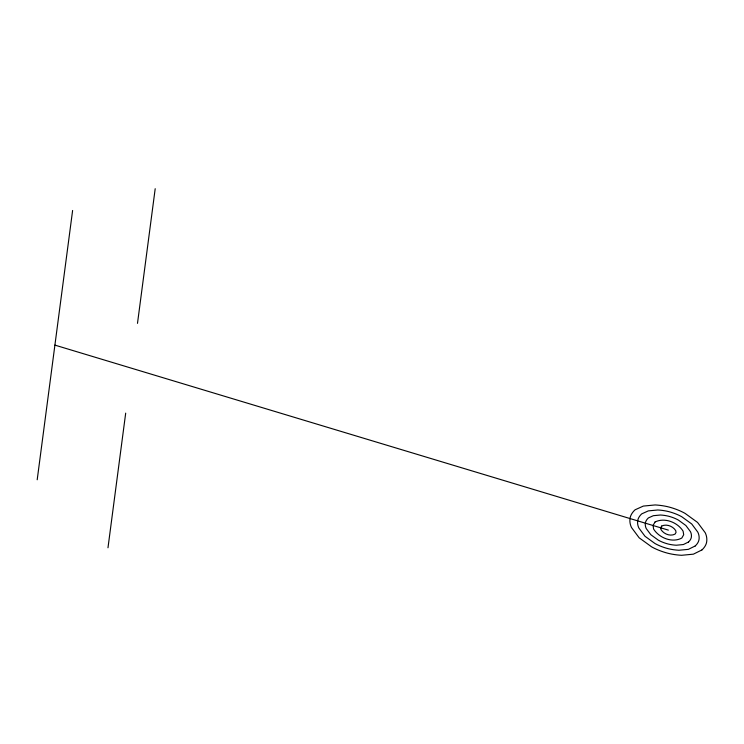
<?xml version="1.0" encoding="UTF-8"?>
<svg xmlns="http://www.w3.org/2000/svg" width="744" height="744" viewBox="0 0 744 744"><rect width="100%" height="100%" fill="white"/><g stroke="black" fill="none" stroke-linecap="round" stroke-linejoin="round"><path stroke-width="1.12" d="M37.2 479.768L72.614 210.468M107.982 547.779L125.69 413.125M137.491 323.361L155.198 188.706M54.907 345.114L668.363 530.119M655.036 522L653.027 525.496L653.623 529.086C659.147 537.893 672.251 543.25 681.802 538.042L683.699 534.741L683.104 531.16C677.57 522.316 664.699 517.201 655.036 522M661.695 526.054L660.691 527.803L660.988 529.598C663.75 534.006 670.307 536.684 675.078 534.08L676.026 532.434L675.729 530.639C672.967 526.222 666.531 523.664 661.695 526.054M688.516 541.995L683.373 544.543L676.277 545.222A24.71 12.016 -1.7 0 1 666.587 543.585A38.697 18.823 -1.7 0 1 658.31 540.153L650.842 534.731L646.248 528.566A38.697 18.823 -1.7 0 1 645.355 523.181A26.235 12.76 -1.7 0 1 648.377 517.936L653.344 515.694L660.44 515.015A24.71 12.016 -1.7 0 1 670.13 516.652A38.697 18.823 -1.7 0 1 678.416 520.093L685.875 525.506L690.469 531.672A38.697 18.823 -1.7 0 1 691.362 537.056A24.71 12.016 -1.7 0 1 688.516 541.995M695.24 545.957L688.377 549.351L678.919 550.253A32.95 16.024 -1.7 0 1 666.001 548.077A51.596 25.091 -1.7 0 1 654.952 543.492L645.001 536.275L638.882 528.045A51.596 25.091 -1.7 0 1 637.692 520.865A34.987 17.01 -1.7 0 1 641.709 513.871L648.34 510.886L657.798 509.984A32.95 16.024 -1.7 0 1 670.725 512.17A51.596 25.091 -1.7 0 1 681.764 516.745L691.715 523.962L697.844 532.192A51.596 25.091 -1.7 0 1 699.034 539.372A32.95 16.024 -1.7 0 1 695.24 545.957M701.964 549.918L693.38 554.168L681.56 555.294A41.18 20.032 -1.7 0 1 665.406 552.559A64.495 31.369 -1.7 0 1 651.605 546.84L639.161 537.81L631.507 527.524A64.495 31.369 -1.7 0 1 630.019 518.559A43.729 21.269 -1.7 0 1 635.051 509.817L643.337 506.078L655.157 504.944A41.18 20.032 -1.7 0 1 671.311 507.678A64.495 31.369 -1.7 0 1 685.112 513.406L697.556 522.428L705.21 532.713A64.495 31.369 -1.7 0 1 706.698 541.679A41.18 20.032 -1.7 0 1 701.964 549.918"/></g></svg>
